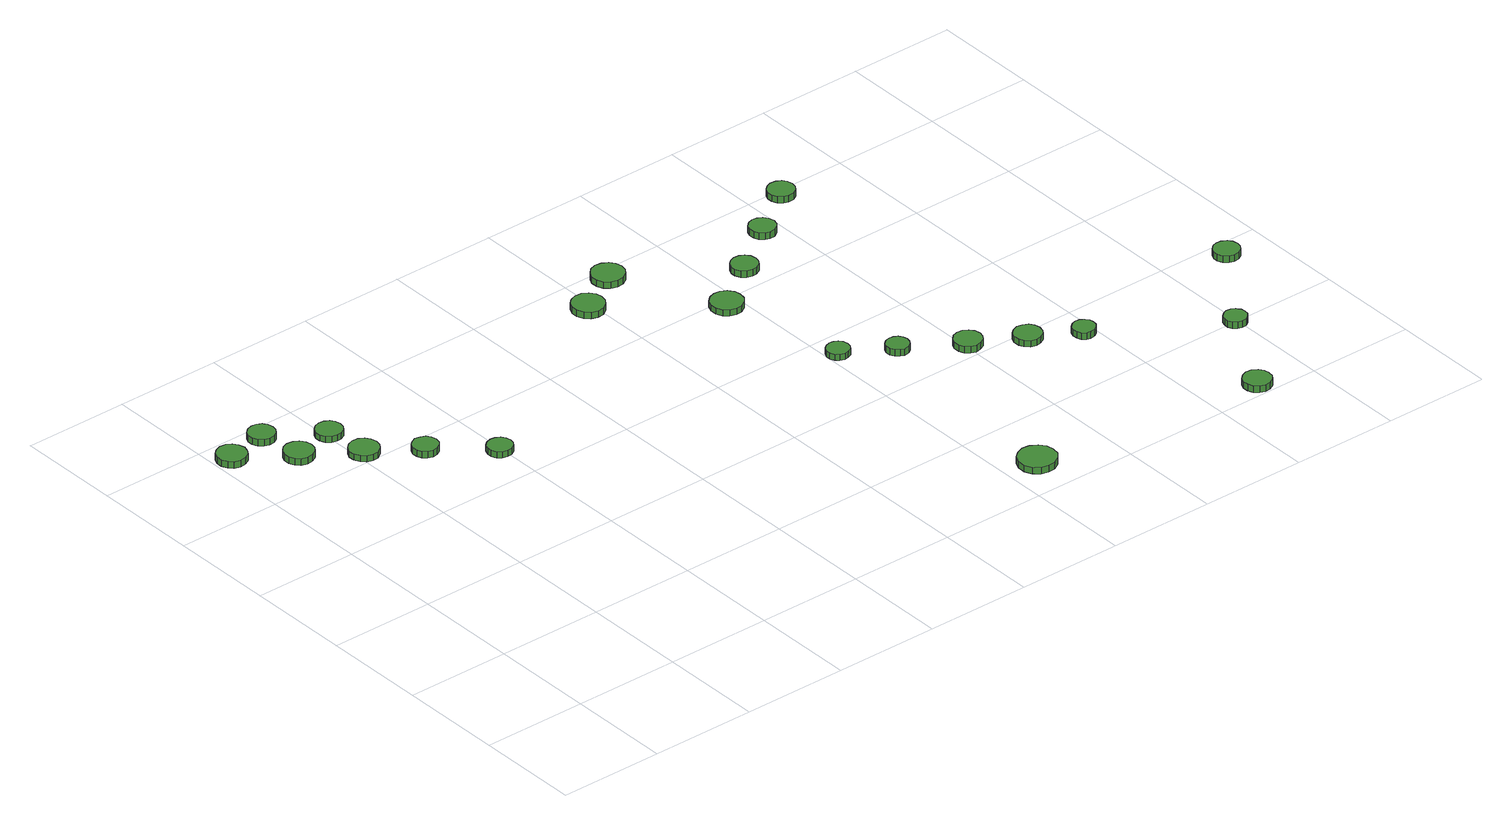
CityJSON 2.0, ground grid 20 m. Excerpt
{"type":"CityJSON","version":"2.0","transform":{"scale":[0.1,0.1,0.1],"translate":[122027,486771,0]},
"CityObjects":{
"tree1":{"type":"SolitaryVegetationObject","attributes":{"function":"something"},"geometry":[{"type":"MultiSurface","lod":"1","boundaries":[[[0,1,2,3,4,5,6,7,8,9,10,11,12,13,14]],[[15,16,17,18,19,20,21,22,23,24,25,26,27,28,29]],[[0,29,28,1]],[[1,28,27,2]],[[2,27,26,3]],[[3,26,25,4]],[[4,25,24,5]],[[5,24,23,6]],[[6,23,22,7]],[[7,22,21,8]],[[8,21,20,9]],[[9,20,19,10]],[[10,19,18,11]],[[11,18,17,12]],[[12,17,16,13]],[[13,16,15,14]],[[14,15,29,0]]]}]},
"tree2":{"type":"SolitaryVegetationObject","attributes":{"function":"something"},"geometry":[{"type":"MultiSurface","lod":"1","boundaries":[[[30,31,32,33,34,35,36,37,38,39,40,41,42,43,44]],[[45,46,47,48,49,50,51,52,53,54,55,56,57,58,59]],[[30,59,58,31]],[[31,58,57,32]],[[32,57,56,33]],[[33,56,55,34]],[[34,55,54,35]],[[35,54,53,36]],[[36,53,52,37]],[[37,52,51,38]],[[38,51,50,39]],[[39,50,49,40]],[[40,49,48,41]],[[41,48,47,42]],[[42,47,46,43]],[[43,46,45,44]],[[44,45,59,30]]]}]},
"tree3":{"type":"SolitaryVegetationObject","attributes":{"function":"something"},"geometry":[{"type":"MultiSurface","lod":"1","boundaries":[[[60,61,62,63,64,65,66,67,68,69,70,71,72,73,74]],[[75,76,77,78,79,80,81,82,83,84,85,86,87,88,89]],[[60,89,88,61]],[[61,88,87,62]],[[62,87,86,63]],[[63,86,85,64]],[[64,85,84,65]],[[65,84,83,66]],[[66,83,82,67]],[[67,82,81,68]],[[68,81,80,69]],[[69,80,79,70]],[[70,79,78,71]],[[71,78,77,72]],[[72,77,76,73]],[[73,76,75,74]],[[74,75,89,60]]]}]},
"tree4":{"type":"SolitaryVegetationObject","attributes":{"function":"something"},"geometry":[{"type":"MultiSurface","lod":"1","boundaries":[[[90,91,92,93,94,95,96,97,98,99,100,101,102,103,104]],[[105,106,107,108,109,110,111,112,113,114,115,116,117,118,119]],[[90,119,118,91]],[[91,118,117,92]],[[92,117,116,93]],[[93,116,115,94]],[[94,115,114,95]],[[95,114,113,96]],[[96,113,112,97]],[[97,112,111,98]],[[98,111,110,99]],[[99,110,109,100]],[[100,109,108,101]],[[101,108,107,102]],[[102,107,106,103]],[[103,106,105,104]],[[104,105,119,90]]]}]},
"tree5":{"type":"SolitaryVegetationObject","attributes":{"function":"something"},"geometry":[{"type":"MultiSurface","lod":"1","boundaries":[[[120,121,122,123,124,125,126,127,128,129,130,131,132,133,134]],[[135,136,137,138,139,140,141,142,143,144,145,146,147,148,149]],[[120,149,148,121]],[[121,148,147,122]],[[122,147,146,123]],[[123,146,145,124]],[[124,145,144,125]],[[125,144,143,126]],[[126,143,142,127]],[[127,142,141,128]],[[128,141,140,129]],[[129,140,139,130]],[[130,139,138,131]],[[131,138,137,132]],[[132,137,136,133]],[[133,136,135,134]],[[134,135,149,120]]]}]},
"tree6":{"type":"SolitaryVegetationObject","attributes":{"function":"something"},"geometry":[{"type":"MultiSurface","lod":"1","boundaries":[[[150,151,152,153,154,155,156,157,158,159,160,161,162,163,164]],[[165,166,167,168,169,170,171,172,173,174,175,176,177,178,179]],[[150,179,178,151]],[[151,178,177,152]],[[152,177,176,153]],[[153,176,175,154]],[[154,175,174,155]],[[155,174,173,156]],[[156,173,172,157]],[[157,172,171,158]],[[158,171,170,159]],[[159,170,169,160]],[[160,169,168,161]],[[161,168,167,162]],[[162,167,166,163]],[[163,166,165,164]],[[164,165,179,150]]]}]},
"tree7":{"type":"SolitaryVegetationObject","attributes":{"function":"something"},"geometry":[{"type":"MultiSurface","lod":"1","boundaries":[[[180,181,182,183,184,185,186,187,188,189,190,191,192,193,194]],[[195,196,197,198,199,200,201,202,203,204,205,206,207,208,209]],[[180,209,208,181]],[[181,208,207,182]],[[182,207,206,183]],[[183,206,205,184]],[[184,205,204,185]],[[185,204,203,186]],[[186,203,202,187]],[[187,202,201,188]],[[188,201,200,189]],[[189,200,199,190]],[[190,199,198,191]],[[191,198,197,192]],[[192,197,196,193]],[[193,196,195,194]],[[194,195,209,180]]]}]},
"tree8":{"type":"SolitaryVegetationObject","attributes":{"function":"something"},"geometry":[{"type":"MultiSurface","lod":"1","boundaries":[[[210,211,212,213,214,215,216,217,218,219,220,221,222,223,224]],[[225,226,227,228,229,230,231,232,233,234,235,236,237,238,239]],[[210,239,238,211]],[[211,238,237,212]],[[212,237,236,213]],[[213,236,235,214]],[[214,235,234,215]],[[215,234,233,216]],[[216,233,232,217]],[[217,232,231,218]],[[218,231,230,219]],[[219,230,229,220]],[[220,229,228,221]],[[221,228,227,222]],[[222,227,226,223]],[[223,226,225,224]],[[224,225,239,210]]]}]},
"tree9":{"type":"SolitaryVegetationObject","attributes":{"function":"something"},"geometry":[{"type":"MultiSurface","lod":"1","boundaries":[[[240,241,242,243,244,245,246,247,248,249,250,251,252,253,254]],[[255,256,257,258,259,260,261,262,263,264,265,266,267,268,269]],[[240,269,268,241]],[[241,268,267,242]],[[242,267,266,243]],[[243,266,265,244]],[[244,265,264,245]],[[245,264,263,246]],[[246,263,262,247]],[[247,262,261,248]],[[248,261,260,249]],[[249,260,259,250]],[[250,259,258,251]],[[251,258,257,252]],[[252,257,256,253]],[[253,256,255,254]],[[254,255,269,240]]]}]},
"tree10":{"type":"SolitaryVegetationObject","attributes":{"function":"something"},"geometry":[{"type":"MultiSurface","lod":"1","boundaries":[[[270,271,272,273,274,275,276,277,278,279,280,281,282,283,284]],[[285,286,287,288,289,290,291,292,293,294,295,296,297,298,299]],[[270,299,298,271]],[[271,298,297,272]],[[272,297,296,273]],[[273,296,295,274]],[[274,295,294,275]],[[275,294,293,276]],[[276,293,292,277]],[[277,292,291,278]],[[278,291,290,279]],[[279,290,289,280]],[[280,289,288,281]],[[281,288,287,282]],[[282,287,286,283]],[[283,286,285,284]],[[284,285,299,270]]]}]},
"tree11":{"type":"SolitaryVegetationObject","attributes":{"function":"something"},"geometry":[{"type":"MultiSurface","lod":"1","boundaries":[[[300,301,302,303,304,305,306,307,308,309,310,311,312,313,314]],[[315,316,317,318,319,320,321,322,323,324,325,326,327,328,329]],[[300,329,328,301]],[[301,328,327,302]],[[302,327,326,303]],[[303,326,325,304]],[[304,325,324,305]],[[305,324,323,306]],[[306,323,322,307]],[[307,322,321,308]],[[308,321,320,309]],[[309,320,319,310]],[[310,319,318,311]],[[311,318,317,312]],[[312,317,316,313]],[[313,316,315,314]],[[314,315,329,300]]]}]},
"tree12":{"type":"SolitaryVegetationObject","attributes":{"function":"something"},"geometry":[{"type":"MultiSurface","lod":"1","boundaries":[[[330,331,332,333,334,335,336,337,338,339,340,341,342,343,344]],[[345,346,347,348,349,350,351,352,353,354,355,356,357,358,359]],[[330,359,358,331]],[[331,358,357,332]],[[332,357,356,333]],[[333,356,355,334]],[[334,355,354,335]],[[335,354,353,336]],[[336,353,352,337]],[[337,352,351,338]],[[338,351,350,339]],[[339,350,349,340]],[[340,349,348,341]],[[341,348,347,342]],[[342,347,346,343]],[[343,346,345,344]],[[344,345,359,330]]]}]},
"tree13":{"type":"SolitaryVegetationObject","attributes":{"function":"something"},"geometry":[{"type":"MultiSurface","lod":"1","boundaries":[[[360,361,362,363,364,365,366,367,368,369,370,371,372,373,374]],[[375,376,377,378,379,380,381,382,383,384,385,386,387,388,389]],[[360,389,388,361]],[[361,388,387,362]],[[362,387,386,363]],[[363,386,385,364]],[[364,385,384,365]],[[365,384,383,366]],[[366,383,382,367]],[[367,382,381,368]],[[368,381,380,369]],[[369,380,379,370]],[[370,379,378,371]],[[371,378,377,372]],[[372,377,376,373]],[[373,376,375,374]],[[374,375,389,360]]]}]},
"tree14":{"type":"SolitaryVegetationObject","attributes":{"function":"something"},"geometry":[{"type":"MultiSurface","lod":"1","boundaries":[[[390,391,392,393,394,395,396,397,398,399,400,401,402,403,404]],[[405,406,407,408,409,410,411,412,413,414,415,416,417,418,419]],[[390,419,418,391]],[[391,418,417,392]],[[392,417,416,393]],[[393,416,415,394]],[[394,415,414,395]],[[395,414,413,396]],[[396,413,412,397]],[[397,412,411,398]],[[398,411,410,399]],[[399,410,409,400]],[[400,409,408,401]],[[401,408,407,402]],[[402,407,406,403]],[[403,406,405,404]],[[404,405,419,390]]]}]},
"tree15":{"type":"SolitaryVegetationObject","attributes":{"function":"something"},"geometry":[{"type":"MultiSurface","lod":"1","boundaries":[[[420,421,422,423,424,425,426,427,428,429,430,431,432,433,434]],[[435,436,437,438,439,440,441,442,443,444,445,446,447,448,449]],[[420,449,448,421]],[[421,448,447,422]],[[422,447,446,423]],[[423,446,445,424]],[[424,445,444,425]],[[425,444,443,426]],[[426,443,442,427]],[[427,442,441,428]],[[428,441,440,429]],[[429,440,439,430]],[[430,439,438,431]],[[431,438,437,432]],[[432,437,436,433]],[[433,436,435,434]],[[434,435,449,420]]]}]},
"tree16":{"type":"SolitaryVegetationObject","attributes":{"function":"something"},"geometry":[{"type":"MultiSurface","lod":"1","boundaries":[[[450,451,452,453,454,455,456,457,458,459,460,461,462,463,464]],[[465,466,467,468,469,470,471,472,473,474,475,476,477,478,479]],[[450,479,478,451]],[[451,478,477,452]],[[452,477,476,453]],[[453,476,475,454]],[[454,475,474,455]],[[455,474,473,456]],[[456,473,472,457]],[[457,472,471,458]],[[458,471,470,459]],[[459,470,469,460]],[[460,469,468,461]],[[461,468,467,462]],[[462,467,466,463]],[[463,466,465,464]],[[464,465,479,450]]]}]},
"tree17":{"type":"SolitaryVegetationObject","attributes":{"function":"something"},"geometry":[{"type":"MultiSurface","lod":"1","boundaries":[[[480,481,482,483,484,485,486,487,488,489,490,491,492,493,494]],[[495,496,497,498,499,500,501,502,503,504,505,506,507,508,509]],[[480,509,508,481]],[[481,508,507,482]],[[482,507,506,483]],[[483,506,505,484]],[[484,505,504,485]],[[485,504,503,486]],[[486,503,502,487]],[[487,502,501,488]],[[488,501,500,489]],[[489,500,499,490]],[[490,499,498,491]],[[491,498,497,492]],[[492,497,496,493]],[[493,496,495,494]],[[494,495,509,480]]]}]},
"tree18":{"type":"SolitaryVegetationObject","attributes":{"function":"something"},"geometry":[{"type":"MultiSurface","lod":"1","boundaries":[[[510,511,512,513,514,515,516,517,518,519,520,521,522,523,524]],[[525,526,527,528,529,530,531,532,533,534,535,536,537,538,539]],[[510,539,538,511]],[[511,538,537,512]],[[512,537,536,513]],[[513,536,535,514]],[[514,535,534,515]],[[515,534,533,516]],[[516,533,532,517]],[[517,532,531,518]],[[518,531,530,519]],[[519,530,529,520]],[[520,529,528,521]],[[521,528,527,522]],[[522,527,526,523]],[[523,526,525,524]],[[524,525,539,510]]]}]},
"tree19":{"type":"SolitaryVegetationObject","attributes":{"function":"something"},"geometry":[{"type":"MultiSurface","lod":"1","boundaries":[[[540,541,542,543,544,545,546,547,548,549,550,551,552,553,554]],[[555,556,557,558,559,560,561,562,563,564,565,566,567,568,569]],[[540,569,568,541]],[[541,568,567,542]],[[542,567,566,543]],[[543,566,565,544]],[[544,565,564,545]],[[545,564,563,546]],[[546,563,562,547]],[[547,562,561,548]],[[548,561,560,549]],[[549,560,559,550]],[[550,559,558,551]],[[551,558,557,552]],[[552,557,556,553]],[[553,556,555,554]],[[554,555,569,540]]]}]},
"tree20":{"type":"SolitaryVegetationObject","attributes":{"function":"something"},"geometry":[{"type":"MultiSurface","lod":"1","boundaries":[[[570,571,572,573,574,575,576,577,578,579,580,581,582,583,584]],[[585,586,587,588,589,590,591,592,593,594,595,596,597,598,599]],[[570,599,598,571]],[[571,598,597,572]],[[572,597,596,573]],[[573,596,595,574]],[[574,595,594,575]],[[575,594,593,576]],[[576,593,592,577]],[[577,592,591,578]],[[578,591,590,579]],[[579,590,589,580]],[[580,589,588,581]],[[581,588,587,582]],[[582,587,586,583]],[[583,586,585,584]],[[584,585,599,570]]]}]},
"tree21":{"type":"SolitaryVegetationObject","attributes":{"function":"something"},"geometry":[{"type":"MultiSurface","lod":"1","boundaries":[[[600,601,602,603,604,605,606,607,608,609,610,611,612,613,614]],[[615,616,617,618,619,620,621,622,623,624,625,626,627,628,629]],[[600,629,628,601]],[[601,628,627,602]],[[602,627,626,603]],[[603,626,625,604]],[[604,625,624,605]],[[605,624,623,606]],[[606,623,622,607]],[[607,622,621,608]],[[608,621,620,609]],[[609,620,619,610]],[[610,619,618,611]],[[611,618,617,612]],[[612,617,616,613]],[[613,616,615,614]],[[614,615,629,600]]]}]},
"tree22":{"type":"SolitaryVegetationObject","attributes":{"function":"something"},"geometry":[{"type":"MultiSurface","lod":"1","boundaries":[[[630,631,632,633,634,635,636,637,638,639,640,641,642,643,644]],[[645,646,647,648,649,650,651,652,653,654,655,656,657,658,659]],[[630,659,658,631]],[[631,658,657,632]],[[632,657,656,633]],[[633,656,655,634]],[[634,655,654,635]],[[635,654,653,636]],[[636,653,652,637]],[[637,652,651,638]],[[638,651,650,639]],[[639,650,649,640]],[[640,649,648,641]],[[641,648,647,642]],[[642,647,646,643]],[[643,646,645,644]],[[644,645,659,630]]]}]}
},
"vertices":[
[60,951,23],[57,963,23],[51,972,23],[41,978,23],[29,979,23],[18,975,23],[10,968,23],[5,957,23],[5,946,23],[10,935,23],[18,927,23],[29,924,23],[41,925,23],[51,931,23],[57,940,23],[57,940,10],[51,931,10],[41,925,10],[29,924,10],[18,927,10],[10,935,10],[5,946,10],[5,957,10],[10,968,10],[18,975,10],[29,979,10],[41,978,10],[51,972,10],[57,963,10],[60,951,10],
[152,886,23],[150,897,23],[143,907,23],[133,913,23],[121,914,23],[110,910,23],[102,902,23],[97,892,23],[97,880,23],[102,870,23],[110,862,23],[121,859,23],[133,860,23],[143,866,23],[150,875,23],[150,875,10],[143,866,10],[133,860,10],[121,859,10],[110,862,10],[102,870,10],[97,880,10],[97,892,10],[102,902,10],[110,910,10],[121,914,10],[133,913,10],[143,907,10],[150,897,10],[152,886,10],
[138,971,22],[136,981,22],[130,989,22],[121,994,22],[111,995,22],[101,992,22],[93,985,22],[89,976,22],[89,966,22],[93,956,22],[101,949,22],[111,946,22],[121,947,22],[130,952,22],[136,961,22],[136,961,9],[130,952,9],[121,947,9],[111,946,9],[101,949,9],[93,956,9],[89,966,9],[89,976,9],[93,985,9],[101,992,9],[111,995,9],[121,994,9],[130,989,9],[136,981,9],[138,971,9],
[243,824,22],[240,836,22],[234,845,22],[224,851,22],[212,852,22],[201,848,22],[193,841,22],[188,830,22],[188,819,22],[193,808,22],[201,800,22],[212,797,22],[224,798,22],[234,804,22],[240,813,22],[240,813,10],[234,804,10],[224,798,10],[212,797,10],[201,800,10],[193,808,10],[188,819,10],[188,830,10],[193,841,10],[201,848,10],[212,852,10],[224,851,10],[234,845,10],[240,836,10],[243,824,10],
[231,906,22],[229,916,22],[223,924,22],[214,929,22],[204,930,22],[194,927,22],[186,920,22],[182,911,22],[182,901,22],[186,891,22],[194,884,22],[204,881,22],[214,882,22],[223,887,22],[229,896,22],[229,896,10],[223,887,10],[214,882,10],[204,881,10],[194,884,10],[186,891,10],[182,901,10],[182,911,10],[186,920,10],[194,927,10],[204,930,10],[214,929,10],[223,924,10],[229,916,10],[231,906,10],
[324,766,22],[322,776,22],[316,784,22],[307,788,22],[297,790,22],[288,786,22],[281,780,22],[277,771,22],[277,761,22],[281,752,22],[288,745,22],[297,742,22],[307,743,22],[316,748,22],[322,756,22],[322,756,9],[316,748,9],[307,743,9],[297,742,9],[288,745,9],[281,752,9],[277,761,9],[277,771,9],[281,780,9],[288,786,9],[297,790,9],[307,788,9],[316,784,9],[322,776,9],[324,766,9],
[417,683,23],[415,692,23],[410,700,23],[401,705,23],[392,706,23],[382,703,23],[375,697,23],[371,688,23],[371,678,23],[375,669,23],[382,663,23],[392,660,23],[401,661,23],[410,666,23],[415,674,23],[415,674,11],[410,666,11],[401,661,11],[392,660,11],[382,663,11],[375,669,11],[371,678,11],[371,688,11],[375,697,11],[382,703,11],[392,706,11],[401,705,11],[410,700,11],[415,692,11],[417,683,11],
[817,924,23],[815,936,23],[807,946,23],[797,953,23],[784,954,23],[772,950,23],[763,942,23],[758,930,23],[758,918,23],[763,906,23],[772,898,23],[784,894,23],[797,895,23],[807,902,23],[815,912,23],[815,912,10],[807,902,10],[797,895,10],[784,894,10],[772,898,10],[763,906,10],[758,918,10],[758,930,10],[763,942,10],[772,950,10],[784,954,10],[797,953,10],[807,946,10],[815,936,10],[817,924,10],
[1098,79,23],[1095,93,23],[1086,105,23],[1073,112,23],[1059,114,23],[1045,109,23],[1034,100,23],[1028,86,23],[1028,71,23],[1034,58,23],[1045,48,23],[1059,44,23],[1073,45,23],[1086,53,23],[1095,64,23],[1095,64,10],[1086,53,10],[1073,45,10],[1059,44,10],[1045,48,10],[1034,58,10],[1028,71,10],[1028,86,10],[1034,100,10],[1045,109,10],[1059,114,10],[1073,112,10],[1086,105,10],[1095,93,10],[1098,79,10],
[904,976,22],[901,988,22],[894,998,22],[883,1004,22],[870,1006,22],[858,1002,22],[849,993,22],[844,982,22],[844,969,22],[849,958,22],[858,950,22],[870,946,22],[883,947,22],[894,953,22],[901,963,22],[901,963,9],[894,953,9],[883,947,9],[870,946,9],[858,950,9],[849,958,9],[844,969,9],[844,982,9],[849,993,9],[858,1002,9],[870,1006,9],[883,1004,9],[894,998,9],[901,988,9],[904,976,9],
[1036,543,28],[1034,552,28],[1029,559,28],[1021,563,28],[1013,564,28],[1004,561,28],[998,556,28],[994,547,28],[994,539,28],[998,531,28],[1004,525,28],[1013,522,28],[1021,523,28],[1029,527,28],[1034,534,28],[1034,534,16],[1029,527,16],[1021,523,16],[1013,522,16],[1004,525,16],[998,531,16],[994,539,16],[994,547,16],[998,556,16],[1004,561,16],[1013,564,16],[1021,563,16],[1029,559,16],[1034,552,16],[1036,543,16],
[998,778,25],[996,790,25],[988,801,25],[977,807,25],[965,808,25],[953,804,25],[944,796,25],[939,784,25],[939,772,25],[944,760,25],[953,752,25],[965,748,25],[977,749,25],[988,756,25],[996,766,25],[996,766,13],[988,756,13],[977,749,13],[965,748,13],[953,752,13],[944,760,13],[939,772,13],[939,784,13],[944,796,13],[953,804,13],[965,808,13],[977,807,13],[988,801,13],[996,790,13],[998,778,13],
[1122,490,28],[1120,499,28],[1115,506,28],[1108,510,28],[1099,511,28],[1091,509,28],[1084,503,28],[1080,495,28],[1080,486,28],[1084,478,28],[1091,472,28],[1099,469,28],[1108,470,28],[1115,474,28],[1120,482,28],[1120,482,15],[1115,474,15],[1108,470,15],[1099,469,15],[1091,472,15],[1084,478,15],[1080,486,15],[1080,495,15],[1084,503,15],[1091,509,15],[1099,511,15],[1108,510,15],[1115,506,15],[1120,499,15],[1122,490,15],
[1090,849,24],[1088,859,24],[1082,867,24],[1073,872,24],[1063,873,24],[1053,870,24],[1045,863,24],[1041,854,24],[1041,844,24],[1045,834,24],[1053,827,24],[1063,824,24],[1073,825,24],[1082,830,24],[1088,839,24],[1088,839,11],[1082,830,11],[1073,825,11],[1063,824,11],[1053,827,11],[1045,834,11],[1041,844,11],[1041,854,11],[1045,863,11],[1053,870,11],[1063,873,11],[1073,872,11],[1082,867,11],[1088,859,11],[1090,849,11],
[1228,427,27],[1226,438,27],[1219,446,27],[1210,452,27],[1199,453,27],[1189,450,27],[1181,442,27],[1177,433,27],[1177,422,27],[1181,412,27],[1189,405,27],[1199,401,27],[1210,403,27],[1219,408,27],[1226,417,27],[1226,417,14],[1219,408,14],[1210,403,14],[1199,401,14],[1189,405,14],[1181,412,14],[1177,422,14],[1177,433,14],[1181,442,14],[1189,450,14],[1199,453,14],[1210,452,14],[1219,446,14],[1226,438,14],[1228,427,14],
[1318,379,25],[1316,389,25],[1310,398,25],[1300,403,25],[1290,405,25],[1279,401,25],[1271,394,25],[1267,384,25],[1267,373,25],[1271,364,25],[1279,356,25],[1290,353,25],[1300,354,25],[1310,360,25],[1316,368,25],[1316,368,13],[1310,360,13],[1300,354,13],[1290,353,13],[1279,356,13],[1271,364,13],[1267,373,13],[1267,384,13],[1271,394,13],[1279,401,13],[1290,405,13],[1300,403,13],[1310,398,13],[1316,389,13],[1318,379,13],
[1189,919,23],[1186,929,23],[1180,938,23],[1171,943,23],[1161,944,23],[1152,941,23],[1144,934,23],[1140,924,23],[1140,914,23],[1144,905,23],[1152,898,23],[1161,895,23],[1171,896,23],[1180,901,23],[1186,909,23],[1186,909,10],[1180,901,10],[1171,896,10],[1161,895,10],[1152,898,10],[1144,905,10],[1140,914,10],[1140,924,10],[1144,934,10],[1152,941,10],[1161,944,10],[1171,943,10],[1180,938,10],[1186,929,10],[1189,919,10],
[1398,334,25],[1397,342,25],[1391,349,25],[1384,354,25],[1375,355,25],[1367,352,25],[1360,346,25],[1357,338,25],[1357,329,25],[1360,321,25],[1367,315,25],[1375,313,25],[1384,314,25],[1391,318,25],[1397,325,25],[1397,325,12],[1391,318,12],[1384,314,12],[1375,313,12],[1367,315,12],[1360,321,12],[1357,329,12],[1357,338,12],[1360,346,12],[1367,352,12],[1375,355,12],[1384,354,12],[1391,349,12],[1397,342,12],[1398,334,12],
[1525,27,24],[1523,37,24],[1517,46,24],[1507,52,24],[1496,53,24],[1486,49,24],[1478,42,24],[1474,32,24],[1474,22,24],[1478,12,24],[1486,4,24],[1496,1,24],[1507,2,24],[1517,8,24],[1523,16,24],[1523,16,11],[1517,8,11],[1507,2,11],[1496,1,11],[1486,4,11],[1478,12,11],[1474,22,11],[1474,32,11],[1478,42,11],[1486,49,11],[1496,53,11],[1507,52,11],[1517,46,11],[1523,37,11],[1525,27,11],
[1286,988,22],[1284,998,22],[1278,1006,22],[1269,1011,22],[1258,1012,22],[1249,1009,22],[1241,1002,22],[1237,993,22],[1237,983,22],[1241,973,22],[1249,966,22],[1258,963,22],[1269,964,22],[1278,969,22],[1284,978,22],[1284,978,9],[1278,969,9],[1269,964,9],[1258,963,9],[1249,966,9],[1241,973,9],[1237,983,9],[1237,993,9],[1241,1002,9],[1249,1009,9],[1258,1012,9],[1269,1011,9],[1278,1006,9],[1284,998,9],[1286,988,9],
[1615,198,24],[1614,206,24],[1608,213,24],[1601,218,24],[1592,219,24],[1584,216,24],[1577,210,24],[1574,202,24],[1574,193,24],[1577,185,24],[1584,179,24],[1592,177,24],[1601,178,24],[1608,182,24],[1614,189,24],[1614,189,11],[1608,182,11],[1601,178,11],[1592,177,11],[1584,179,11],[1577,185,11],[1574,193,11],[1574,202,11],[1577,210,11],[1584,216,11],[1592,219,11],[1601,218,11],[1608,213,11],[1614,206,11],[1615,198,11],
[1740,367,23],[1738,377,23],[1732,385,23],[1723,390,23],[1713,391,23],[1704,388,23],[1696,381,23],[1692,372,23],[1692,362,23],[1696,353,23],[1704,346,23],[1713,343,23],[1723,344,23],[1732,349,23],[1738,357,23],[1738,357,10],[1732,349,10],[1723,344,10],[1713,343,10],[1704,346,10],[1696,353,10],[1692,362,10],[1692,372,10],[1696,381,10],[1704,388,10],[1713,391,10],[1723,390,10],[1732,385,10],[1738,377,10],[1740,367,10]
]}
